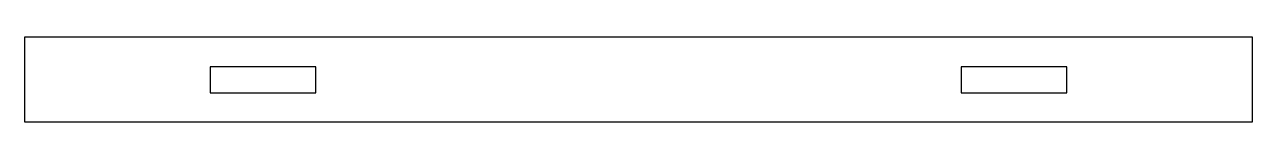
# Model space of a CAD drawing. Header units: millimetres. Extents: x 0 to 932, y 0 to 64.
import ezdxf

# ---------------------------------------------------------------- set-up
doc = ezdxf.new("R2010")
doc.units = ezdxf.units.MM
doc.layers.add('FRONT_POCKET_POSY_DEPTH14', color=7, linetype='Continuous')
doc.layers.add('REFERENCE_BOX', color=7, linetype='Continuous')

msp = doc.modelspace()

# ---------------------------------------------------------------- linework, layer by layer
at = {"layer": 'FRONT_POCKET_POSY_DEPTH14'}
for points in [[(141, 22), (221, 22), (221, 42), (141, 42)], [(711, 22), (791, 22), (791, 42), (711, 42)]]:
    msp.add_lwpolyline(points, close=True, dxfattribs=at)
at = {"layer": 'REFERENCE_BOX'}
msp.add_lwpolyline([(0, 0), (932, 0), (932, 64.45), (0, 64.45)], close=True, dxfattribs=at)

doc.saveas('drawing.dxf')
